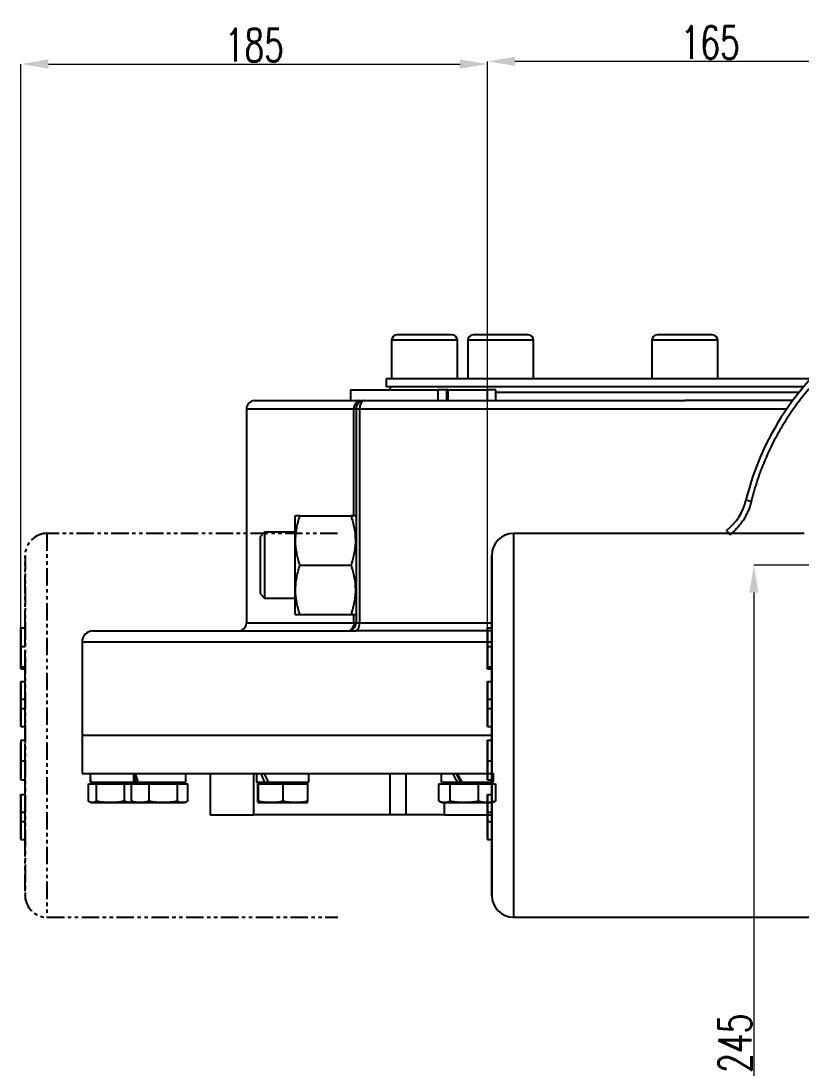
# Model space of a CAD drawing. Header units: millimetres. Extents: x 2016 to 4452, y 736 to 2459.
# Drawn here: x 2540.3 to 2825, y 989 to 1370.9 of the extents above; entities that cross this region are included whole.
import ezdxf

# ---------------------------------------------------------------- set-up
doc = ezdxf.new("R2010")
doc.units = ezdxf.units.MM
doc.linetypes.add('PHANTOM', pattern=[12.7, 6.35, -1.27, 1.27, -1.27, 1.27, -1.27])
doc.layers.add('AM_5', color=3, linetype='Continuous', lineweight=25)
doc.styles.add('SLDTEXTSTYLE1', font='txt.shx', dxfattribs={"width": 0.7, "bigfont": 'gbcbig.shx'})
doc.dimstyles.new('SLDDIMSTYLE12$0', dxfattribs={"dimtxt": 12, "dimasz": 10, "dimexe": 0, "dimexo": 0.0625, "dimgap": 0.875, "dimtad": 1, "dimdec": 1, "dimlfac": 1.8, "dimrnd": 1e-09, "dimzin": 12, "dimdsep": 46, "dimtxsty": 'SLDTEXTSTYLE1', "dimcen": 0.09, "dimdle": 8.16, "dimclrd": 3, "dimclre": 3, "dimadec": 0, "dimazin": 3, "dimtfac": 1, "dimtdec": 1, "dimtofl": 0, "dimtmove": 0, "dimatfit": 3, "dimfxl": 0, "dimfrac": 2, "dimtolj": 1, "dimlwd": 5, "dimlwe": 5, "dimarcsym": 0})

# ---------------------------------------------------------------- blocks, each defined once
blk = doc.blocks.new('*D76')
at = {"layer": 'AM_5', "color": 3, "linetype": 'Continuous', "lineweight": 5, "transparency": 16777216}
for p, q in [((2710.57, 1149.61), (2710.57, 1356.14)), ((2863.07, 1356.14), (2720.57, 1356.14))]:
    blk.add_line(p, q, dxfattribs=at)
at = {"layer": 'AM_5', "color": 3, "lineweight": 5, "transparency": 16777216}
blk.add_line((2873.07, 1206.31), (2873.07, 1356.14), dxfattribs=at)
at = {"layer": 'AM_5', "color": 3, "transparency": 16777216}
for points in [[(2720.57, 1357.8), (2720.57, 1354.47), (2710.57, 1356.14)], [(2863.07, 1357.8), (2863.07, 1354.47), (2873.07, 1356.14)]]:
    blk.add_solid(points, dxfattribs=at)
at = {"layer": 'Defpoints', "color": 0, "transparency": 16777216}
for p in [(2710.57, 1356.14), (2873.07, 1206.25), (2710.57, 1149.55)]:
    blk.add_point(p, dxfattribs=at)
at = {"layer": 'AM_5', "color": 0, "transparency": 16777216, "insert": (2791.82, 1363.01), "char_height": 12, "attachment_point": 5, "style": 'SLDTEXTSTYLE1'}
blk.add_mtext('\\A1;165', dxfattribs=at)
blk = doc.blocks.new('*D77')
at = {"layer": 'AM_5', "color": 3, "lineweight": 5, "transparency": 16777216}
blk.add_line((2995.77, 1172.4), (2807.78, 1172.4), dxfattribs=at)
at = {"layer": 'AM_5', "color": 3, "linetype": 'Continuous', "lineweight": 5, "transparency": 16777216}
for p, q in [((2807.78, 1162.4), (2807.78, 940.79)), ((2950.03, 930.79), (2807.78, 930.79))]:
    blk.add_line(p, q, dxfattribs=at)
at = {"layer": 'AM_5', "color": 3, "transparency": 16777216}
for points in [[(2806.11, 1162.4), (2809.44, 1162.4), (2807.78, 1172.4)], [(2806.11, 940.79), (2809.44, 940.79), (2807.78, 930.79)]]:
    blk.add_solid(points, dxfattribs=at)
at = {"layer": 'Defpoints', "color": 0, "transparency": 16777216}
for p in [(2995.83, 1172.4), (2807.78, 930.79), (2950.09, 930.79)]:
    blk.add_point(p, dxfattribs=at)
at = {"layer": 'AM_5', "color": 0, "transparency": 16777216, "insert": (2800.9, 998.07), "char_height": 12, "attachment_point": 5, "rotation": 90, "style": 'SLDTEXTSTYLE1'}
blk.add_mtext('\\A1;245', dxfattribs=at)
blk = doc.blocks.new('*D87')
at = {"layer": 'AM_5', "color": 3, "lineweight": 5, "transparency": 16777216}
blk.add_line((2540.26, 1147.7), (2540.26, 1355.18), dxfattribs=at)
at = {"layer": 'AM_5', "color": 3, "linetype": 'Continuous', "lineweight": 5, "transparency": 16777216}
for p, q in [((2550.26, 1355.18), (2700.57, 1355.18)), ((2710.57, 1146.23), (2710.57, 1355.18))]:
    blk.add_line(p, q, dxfattribs=at)
at = {"layer": 'AM_5', "color": 3, "transparency": 16777216}
for points in [[(2550.26, 1356.84), (2550.26, 1353.51), (2540.26, 1355.18)], [(2700.57, 1356.84), (2700.57, 1353.51), (2710.57, 1355.18)]]:
    blk.add_solid(points, dxfattribs=at)
at = {"layer": 'Defpoints', "color": 0, "transparency": 16777216}
for p in [(2710.57, 1355.18), (2540.26, 1147.64), (2710.57, 1146.16)]:
    blk.add_point(p, dxfattribs=at)
at = {"layer": 'AM_5', "color": 0, "transparency": 16777216, "insert": (2625.42, 1362.05), "char_height": 12, "attachment_point": 5, "style": 'SLDTEXTSTYLE1'}
blk.add_mtext('\\A1;185', dxfattribs=at)

msp = doc.modelspace()

# ---------------------------------------------------------------- linework, layer by layer
at = {"color": 7, "linetype": 'Continuous', "lineweight": 25}
for p, q in [((2675.554, 1254.413), (2675.554, 1240.413)), ((2699.554, 1254.413), (2675.554, 1254.413)), ((2699.554, 1240.413), (2699.554, 1254.413)), ((2703.379, 1254.413), (2703.379, 1240.413)), ((2727.379, 1254.413), (2703.379, 1254.413)), ((2727.379, 1240.413), (2727.379, 1254.413)), ((2770.554, 1254.413), (2770.554, 1240.413)), ((2794.554, 1254.413), (2770.554, 1254.413)), ((2794.554, 1240.413), (2794.554, 1254.413)), ((2673.554, 1240.413), (2673.554, 1237.413)), ((2828.552, 1240.413), (2673.554, 1240.413)), ((2825.904, 1237.413), (2673.554, 1237.413)), ((2675.554, 1237.413), (2674.554, 1236.413)), ((2660.578, 1236.413), (2660.578, 1232.413)), ((2660.581, 1236.413), (2660.578, 1236.413)), ((2660.581, 1236.413), (2660.581, 1232.413)), ((2660.581, 1236.413), (2692.401, 1236.413)), ((2692.401, 1236.413), (2692.401, 1232.413)), ((2695.583, 1236.413), (2692.401, 1236.413)), ((2696.177, 1236.413), (2695.58, 1236.413)), ((2695.583, 1236.413), (2695.583, 1232.413)), ((2696.177, 1232.413), (2696.177, 1236.413)), ((2696.177, 1236.413), (2710.432, 1236.413)), ((2710.432, 1236.413), (2710.432, 1232.413)), ((2713.614, 1236.413), (2710.432, 1236.413)), ((2713.614, 1232.413), (2713.614, 1236.413)), ((2824.252, 1235.413), (2713.614, 1235.413)), ((2622.554, 1229.413), (2622.554, 1151.413)), ((2622.554, 1229.413), (2661.818, 1229.413)), ((2661.818, 1229.413), (2662.554, 1229.413)), ((2661.818, 1190.413), (2661.818, 1229.413)), ((2662.554, 1229.413), (2663.882, 1229.413)), ((2662.554, 1229.413), (2662.554, 1151.413)), ((2663.882, 1229.413), (2663.882, 1151.413)), ((2663.882, 1229.413), (2819.782, 1229.413)), ((2806.832, 1195.642), (2804.888, 1196.114)), ((2640.47, 1190.413), (2640.254, 1190.038)), ((2640.254, 1190.038), (2640.254, 1154.788)), ((2642.078, 1190.413), (2660.73, 1190.413)), ((2662.554, 1190.038), (2662.337, 1190.413)), ((2629.178, 1184.413), (2627.554, 1182.789)), ((2640.254, 1184.413), (2629.178, 1184.413)), ((2629.178, 1184.413), (2629.178, 1160.413)), ((2826.105, 1184.005), (2720.075, 1184.005)), ((2798.959, 1183.464), (2797.731, 1185.043)), ((2627.554, 1182.789), (2627.554, 1162.037)), ((2642.078, 1172.413), (2660.73, 1172.413)), ((2627.554, 1162.037), (2629.178, 1160.413)), ((2629.178, 1160.413), (2640.254, 1160.413)), ((2640.254, 1154.788), (2640.47, 1154.413)), ((2642.078, 1154.413), (2660.73, 1154.413)), ((2661.818, 1151.413), (2661.818, 1154.413)), ((2662.337, 1154.413), (2662.554, 1154.788)), ((2622.554, 1151.413), (2661.818, 1151.413)), ((2662.554, 1151.413), (2661.818, 1151.413)), ((2662.554, 1151.413), (2663.882, 1151.413)), ((2663.882, 1151.413), (2712.075, 1151.413)), ((2710.575, 1145.721), (2710.575, 1149.549)), ((2710.575, 1149.549), (2710.575, 1149.549)), ((2710.575, 1149.549), (2710.575, 1142.778)), ((2710.575, 1149.549), (2712.075, 1149.549)), ((2710.575, 1149.549), (2712.075, 1149.549)), ((2712.075, 1142.778), (2712.075, 1149.549)), ((2712.075, 1149.549), (2712.075, 1149.549)), ((2712.075, 1148.413), (2662.211, 1148.413)), ((2710.575, 1143.081), (2710.575, 1145.721)), ((2710.575, 1145.721), (2710.575, 1145.721)), ((2710.575, 1142.65), (2710.575, 1145.721)), ((2710.575, 1145.721), (2710.575, 1143.429)), ((2710.575, 1145.721), (2710.575, 1145.721)), ((2562.554, 1144.413), (2562.554, 1110.413)), ((2562.554, 1144.413), (2712.075, 1144.413)), ((2710.575, 1138.408), (2710.575, 1143.081)), ((2710.575, 1142.778), (2712.075, 1142.778)), ((2710.575, 1139.491), (2710.575, 1134.558)), ((2710.575, 1134.558), (2710.575, 1138.408)), ((2712.075, 1135.205), (2710.575, 1135.205)), ((2710.575, 1134.558), (2712.075, 1134.558)), ((2712.074, 1129.974), (2712.074, 1134.558)), ((2712.075, 1134.558), (2712.075, 1135.205)), ((2710.575, 1129.974), (2712.075, 1129.974)), ((2710.575, 1129.974), (2710.575, 1123.409)), ((2710.575, 1126.098), (2710.575, 1129.974)), ((2712.075, 1123.409), (2712.075, 1129.974)), ((2710.575, 1124.281), (2710.575, 1126.098)), ((2710.575, 1119.264), (2710.575, 1124.281)), ((2710.575, 1123.55), (2710.575, 1119.982)), ((2710.575, 1121.774), (2710.575, 1123.55)), ((2712.075, 1123.409), (2710.575, 1123.409)), ((2710.575, 1123.409), (2710.575, 1120.14)), ((2712.075, 1120.14), (2712.075, 1123.409)), ((2710.575, 1119.982), (2710.575, 1121.774)), ((2710.575, 1120.14), (2710.575, 1113.553)), ((2710.575, 1120.14), (2712.075, 1120.14)), ((2710.575, 1117.447), (2710.575, 1119.264)), ((2712.075, 1113.553), (2712.075, 1120.14)), ((2710.575, 1113.553), (2710.575, 1117.447)), ((2710.575, 1113.553), (2712.075, 1113.553)), ((2712.074, 1108.582), (2712.074, 1113.553)), ((2562.554, 1110.413), (2562.554, 1096.413)), ((2562.554, 1110.413), (2712.075, 1110.413)), ((2562.554, 1110.413), (2712.075, 1110.413)), ((2710.575, 1108.582), (2712.075, 1108.582)), ((2710.575, 1097.551), (2710.575, 1101.573)), ((2710.575, 1101.573), (2710.575, 1101.573)), ((2710.575, 1101.573), (2710.575, 1094.11)), ((2710.575, 1101.031), (2712.075, 1101.031)), ((2562.554, 1096.413), (2712.697, 1096.413)), ((2565.504, 1096.413), (2565.504, 1096.406)), ((2581.299, 1096.413), (2581.299, 1093.313)), ((2600.399, 1093.313), (2600.399, 1096.413)), ((2609.28, 1096.413), (2609.28, 1081.413)), ((2625.317, 1081.413), (2625.317, 1096.413)), ((2626.279, 1096.413), (2626.279, 1093.313)), ((2645.379, 1093.313), (2645.379, 1096.413)), ((2674.847, 1096.413), (2674.847, 1081.413)), ((2680.758, 1096.413), (2680.758, 1081.413)), ((2693.597, 1096.413), (2693.597, 1093.313)), ((2710.575, 1094.11), (2710.575, 1097.81)), ((2710.575, 1097.551), (2710.575, 1097.551)), ((2710.575, 1097.102), (2710.575, 1097.348)), ((2710.575, 1094.11), (2710.575, 1097.102)), ((2712.697, 1093.313), (2712.697, 1096.413)), ((2564.977, 1086.32), (2564.977, 1092.713)), ((2564.977, 1092.713), (2567.814, 1092.713)), ((2565.504, 1093.313), (2565.672, 1093.313)), ((2565.672, 1093.313), (2581.299, 1093.313)), ((2566.819, 1093.313), (2566.219, 1092.713)), ((2567.814, 1086.32), (2567.814, 1092.713)), ((2567.814, 1092.713), (2577.891, 1092.713)), ((2577.891, 1092.713), (2577.891, 1086.32)), ((2577.891, 1092.713), (2580.566, 1092.713)), ((2580.566, 1086.32), (2580.566, 1092.713)), ((2580.566, 1092.713), (2587.013, 1092.713)), ((2581.299, 1093.313), (2582.024, 1093.313)), ((2582.614, 1093.313), (2582.014, 1092.713)), ((2582.024, 1093.313), (2582.865, 1093.313)), ((2582.865, 1093.313), (2600.399, 1093.313)), ((2587.013, 1086.32), (2587.013, 1092.713)), ((2587.013, 1092.713), (2597.296, 1092.713)), ((2597.296, 1092.713), (2597.296, 1086.32)), ((2597.296, 1092.713), (2601.131, 1092.713)), ((2599.684, 1092.713), (2599.084, 1093.313)), ((2601.131, 1086.32), (2601.131, 1092.713)), ((2626.279, 1093.313), (2629.074, 1093.313)), ((2626.754, 1086.32), (2626.754, 1092.713)), ((2626.754, 1092.713), (2626.906, 1092.713)), ((2626.906, 1086.32), (2626.906, 1092.713)), ((2626.906, 1092.713), (2635.982, 1092.713)), ((2627.594, 1093.313), (2626.994, 1092.713)), ((2629.074, 1093.313), (2630.004, 1093.313)), ((2630.004, 1093.313), (2630.458, 1093.313)), ((2630.458, 1093.313), (2645.379, 1093.313)), ((2635.982, 1086.32), (2635.982, 1092.713)), ((2635.982, 1092.713), (2644.904, 1092.713)), ((2644.664, 1092.713), (2644.064, 1093.313)), ((2644.904, 1092.713), (2644.904, 1086.32)), ((2692.825, 1086.32), (2692.825, 1092.713)), ((2692.825, 1092.713), (2696.942, 1092.713)), ((2693.597, 1093.313), (2699.489, 1093.313)), ((2694.912, 1093.313), (2694.312, 1092.713)), ((2694.745, 1093.313), (2694.745, 1093.146)), ((2696.942, 1086.32), (2696.942, 1092.713)), ((2696.942, 1092.713), (2707.264, 1092.713)), ((2699.489, 1093.313), (2699.993, 1093.313)), ((2699.993, 1093.313), (2701.207, 1093.313)), ((2701.207, 1093.313), (2712.697, 1093.313)), ((2707.264, 1086.32), (2707.264, 1092.713)), ((2707.264, 1092.713), (2713.469, 1092.713)), ((2710.575, 1094.11), (2710.575, 1094.11)), ((2710.575, 1094.11), (2712.075, 1094.11)), ((2711.982, 1092.713), (2711.382, 1093.313)), ((2713.469, 1092.713), (2713.469, 1086.32)), ((2710.575, 1088.747), (2712.075, 1088.747)), ((2710.575, 1088.747), (2710.575, 1082.182)), ((2710.575, 1084.871), (2710.575, 1088.747)), ((2712.075, 1082.182), (2712.075, 1088.747)), ((2565.66, 1085.956), (2566.054, 1085.813)), ((2566.054, 1085.813), (2566.396, 1085.813)), ((2566.396, 1085.813), (2572.852, 1085.813)), ((2572.852, 1085.813), (2581.51, 1085.813)), ((2580.566, 1086.32), (2581.164, 1086.162)), ((2581.132, 1086.074), (2581.849, 1085.813)), ((2581.755, 1085.847), (2581.51, 1085.813)), ((2581.51, 1085.813), (2581.849, 1085.813)), ((2581.849, 1085.813), (2583.79, 1085.813)), ((2583.79, 1085.813), (2592.154, 1085.813)), ((2592.154, 1085.813), (2599.213, 1085.813)), ((2599.213, 1085.813), (2599.849, 1085.813)), ((2599.849, 1085.813), (2600.566, 1086.074)), ((2626.83, 1085.813), (2631.444, 1085.813)), ((2631.444, 1085.813), (2640.443, 1085.813)), ((2640.443, 1085.813), (2644.828, 1085.813)), ((2693.315, 1086.116), (2694.147, 1085.813)), ((2694.147, 1085.813), (2694.884, 1085.813)), ((2694.745, 1085.813), (2694.745, 1081.413)), ((2694.884, 1085.813), (2702.103, 1085.813)), ((2702.103, 1085.813), (2710.367, 1085.813)), ((2710.367, 1085.813), (2712.147, 1085.813)), ((2710.575, 1083.053), (2710.575, 1084.871)), ((2712.147, 1085.813), (2712.979, 1086.116)), ((2712.951, 1086.192), (2713.469, 1086.32)), ((2609.28, 1081.413), (2625.317, 1081.413)), ((2674.847, 1081.413), (2625.317, 1081.413)), ((2680.758, 1081.413), (2674.847, 1081.413)), ((2694.745, 1081.413), (2680.758, 1081.413)), ((2694.745, 1081.413), (2712.075, 1081.413)), ((2710.575, 1078.037), (2710.575, 1083.053)), ((2710.575, 1082.323), (2710.575, 1078.755)), ((2710.575, 1080.547), (2710.575, 1082.323)), ((2712.075, 1082.182), (2710.575, 1082.182)), ((2710.575, 1082.182), (2710.575, 1078.913)), ((2712.075, 1078.913), (2712.075, 1082.182)), ((2710.575, 1078.755), (2710.575, 1080.547)), ((2710.575, 1078.913), (2710.575, 1072.326)), ((2710.575, 1078.913), (2712.075, 1078.913)), ((2710.575, 1076.22), (2710.575, 1078.037)), ((2712.075, 1072.326), (2712.075, 1078.913)), ((2710.575, 1072.326), (2710.575, 1076.22)), ((2710.575, 1072.326), (2712.075, 1072.326)), ((2720.075, 1044.005), (2861.075, 1044.005))]:
    msp.add_line(p, q, dxfattribs=at)
at = {"color": 7, "linetype": 'PHANTOM', "lineweight": 25}
for p, q in [((2655.786, 1184.005), (2549.756, 1184.005)), ((2540.256, 1145.721), (2540.256, 1149.549)), ((2540.256, 1149.549), (2540.256, 1149.549)), ((2540.256, 1149.549), (2540.256, 1142.778)), ((2540.256, 1149.549), (2541.756, 1149.549)), ((2540.256, 1149.549), (2541.756, 1149.549)), ((2541.756, 1142.778), (2541.756, 1149.549)), ((2541.756, 1149.549), (2541.756, 1149.549)), ((2540.256, 1143.081), (2540.256, 1145.721)), ((2540.256, 1145.721), (2540.256, 1145.721)), ((2540.256, 1142.65), (2540.256, 1145.721)), ((2540.256, 1145.721), (2540.256, 1143.429)), ((2540.256, 1145.721), (2540.256, 1145.721)), ((2540.256, 1138.408), (2540.256, 1143.081)), ((2540.256, 1142.778), (2541.756, 1142.778)), ((2540.256, 1139.491), (2540.256, 1134.558)), ((2540.256, 1134.558), (2540.256, 1138.408)), ((2541.756, 1135.205), (2540.256, 1135.205)), ((2540.256, 1134.558), (2541.756, 1134.558)), ((2541.756, 1134.558), (2541.756, 1135.205)), ((2541.756, 1129.974), (2541.756, 1134.558)), ((2540.256, 1129.974), (2541.756, 1129.974)), ((2540.256, 1129.974), (2540.256, 1123.409)), ((2540.256, 1126.098), (2540.256, 1129.974)), ((2541.756, 1123.409), (2541.756, 1129.974)), ((2540.256, 1124.281), (2540.256, 1126.098)), ((2540.256, 1119.264), (2540.256, 1124.281)), ((2540.256, 1123.55), (2540.256, 1119.982)), ((2540.256, 1121.774), (2540.256, 1123.55)), ((2541.756, 1123.409), (2540.256, 1123.409)), ((2540.256, 1123.409), (2540.256, 1120.14)), ((2541.756, 1120.14), (2541.756, 1123.409)), ((2540.256, 1119.982), (2540.256, 1121.774)), ((2540.256, 1120.14), (2540.256, 1113.553)), ((2540.256, 1120.14), (2541.756, 1120.14)), ((2540.256, 1117.447), (2540.256, 1119.264)), ((2541.756, 1113.553), (2541.756, 1120.14)), ((2540.256, 1113.553), (2540.256, 1117.447)), ((2540.256, 1113.553), (2541.756, 1113.553)), ((2541.756, 1108.582), (2541.756, 1113.553)), ((2540.256, 1108.582), (2541.756, 1108.582)), ((2540.256, 1097.551), (2540.256, 1101.573)), ((2540.256, 1101.573), (2540.256, 1101.573)), ((2540.256, 1101.573), (2540.256, 1094.11)), ((2540.256, 1101.031), (2541.756, 1101.031)), ((2540.256, 1094.11), (2540.256, 1097.81)), ((2540.256, 1097.551), (2540.256, 1097.551)), ((2540.256, 1097.102), (2540.256, 1097.348)), ((2540.256, 1094.11), (2540.256, 1097.102)), ((2540.256, 1094.11), (2540.256, 1094.11)), ((2540.256, 1094.11), (2541.756, 1094.11)), ((2540.256, 1088.747), (2541.756, 1088.747)), ((2540.256, 1088.747), (2540.256, 1082.182)), ((2540.256, 1084.871), (2540.256, 1088.747)), ((2541.756, 1082.182), (2541.756, 1088.747)), ((2540.256, 1083.053), (2540.256, 1084.871)), ((2540.256, 1078.037), (2540.256, 1083.053)), ((2540.256, 1082.323), (2540.256, 1078.755)), ((2540.256, 1080.547), (2540.256, 1082.323)), ((2541.756, 1082.182), (2540.256, 1082.182)), ((2540.256, 1082.182), (2540.256, 1078.913)), ((2541.756, 1078.913), (2541.756, 1082.182)), ((2540.256, 1078.755), (2540.256, 1080.547)), ((2540.256, 1078.913), (2540.256, 1072.326)), ((2540.256, 1078.913), (2541.756, 1078.913)), ((2540.256, 1076.22), (2540.256, 1078.037)), ((2541.756, 1072.326), (2541.756, 1078.913)), ((2540.256, 1072.326), (2540.256, 1076.22)), ((2540.256, 1072.326), (2541.756, 1072.326)), ((2549.756, 1044.005), (2655.92, 1044.005))]:
    msp.add_line(p, q, dxfattribs=at)
at = {"color": 7, "linetype": 'Continuous', "lineweight": 25, "flags": 128}
for points in [[(2665.554, 1232.413), (2665.228, 1232.355), (2664.914, 1232.185), (2664.625, 1231.907), (2664.372, 1231.534), (2664.164, 1231.08), (2664.01, 1230.561), (2663.915, 1229.998), (2663.882, 1229.413)], [(2720.075, 1184.005), (2720.075, 1183.827), (2720.075, 1183.293), (2720.075, 1182.405), (2720.075, 1181.17), (2720.075, 1179.592), (2720.075, 1177.679), (2720.075, 1175.443), (2720.075, 1172.893), (2720.075, 1170.043), (2720.075, 1166.908), (2720.075, 1163.503), (2720.075, 1159.845), (2720.075, 1155.955), (2720.075, 1151.85), (2720.075, 1147.553), (2720.075, 1143.084), (2720.075, 1138.468), (2720.075, 1133.726), (2720.075, 1128.885), (2720.075, 1123.967), (2720.075, 1118.999), (2720.075, 1114.005), (2720.075, 1109.011), (2720.075, 1104.043), (2720.075, 1099.126), (2720.075, 1094.284), (2720.075, 1089.543), (2720.075, 1084.926), (2720.075, 1080.458), (2720.075, 1076.16), (2720.075, 1072.056), (2720.075, 1068.165), (2720.075, 1064.508), (2720.075, 1061.103), (2720.075, 1057.967), (2720.075, 1055.117), (2720.075, 1052.568), (2720.075, 1050.331), (2720.075, 1048.419), (2720.075, 1046.841), (2720.075, 1045.605), (2720.075, 1044.718), (2720.075, 1044.183), (2720.075, 1044.005)], [(2662.211, 1148.413), (2662.537, 1148.471), (2662.851, 1148.641), (2663.14, 1148.919), (2663.393, 1149.292), (2663.601, 1149.746), (2663.755, 1150.265), (2663.85, 1150.828), (2663.882, 1151.413)]]:
    msp.add_lwpolyline(points, dxfattribs=at)
at = {"color": 7, "linetype": 'PHANTOM', "lineweight": 25, "flags": 128}
msp.add_lwpolyline([(2549.756, 1184.005), (2549.756, 1183.827), (2549.756, 1183.293), (2549.756, 1182.405), (2549.756, 1181.17), (2549.756, 1179.592), (2549.756, 1177.679), (2549.756, 1175.443), (2549.756, 1172.893), (2549.756, 1170.043), (2549.756, 1166.908), (2549.756, 1163.503), (2549.756, 1159.845), (2549.756, 1155.955), (2549.756, 1151.85), (2549.756, 1147.553), (2549.756, 1143.084), (2549.756, 1138.468), (2549.756, 1133.726), (2549.756, 1128.885), (2549.756, 1123.967), (2549.756, 1118.999), (2549.756, 1114.005), (2549.756, 1109.011), (2549.756, 1104.043), (2549.756, 1099.126), (2549.756, 1094.284), (2549.756, 1089.543), (2549.756, 1084.926), (2549.756, 1080.458), (2549.756, 1076.16), (2549.756, 1072.056), (2549.756, 1068.165), (2549.756, 1064.508), (2549.756, 1061.103), (2549.756, 1057.967), (2549.756, 1055.117), (2549.756, 1052.568), (2549.756, 1050.331), (2549.756, 1048.419), (2549.756, 1046.841), (2549.756, 1045.605), (2549.756, 1044.718), (2549.756, 1044.183), (2549.756, 1044.005)], dxfattribs=at)
at = {"color": 7, "linetype": 'Continuous', "lineweight": 25}
for centre, radius, start, end in [((2677.554, 1254.413), 2, 90, 180), ((2697.554, 1254.413), 2, 0, 90), ((2705.379, 1254.413), 2, 90, 180), ((2725.379, 1254.413), 2, 0, 90), ((2772.554, 1254.413), 2, 90, 180), ((2792.554, 1254.413), 2, 0, 90), ((2902.554, 1172.413), 100.5, 123.29859, 166.35965), ((2625.554, 1229.413), 3, 90, 180), ((2664.509, 1229.736), 2.711, 99.08236, 186.84114), ((2665.554, 1229.413), 3, 90, 180), ((2785.453, 1200.83), 20, 307.87388, 346.35965), ((2720.075, 1176.005), 8, 90, 180), ((2619.554, 1151.413), 3, 270, 0), ((2659.554, 1151.413), 3, 270, 0), ((2659.126, 1151.09), 2.711, 279.08236, 6.84114), ((2566.554, 1144.413), 4, 90, 180), ((2720.075, 1052.005), 8, 180, 270)]:
    msp.add_arc(centre, radius, start, end, dxfattribs=at)
at = {"color": 7, "linetype": 'PHANTOM', "lineweight": 25}
for centre, start, end in [((2549.756, 1176.005), 90, 180), ((2549.756, 1052.005), 180, 270)]:
    msp.add_arc(centre, 8, start, end, dxfattribs=at)
at = {"color": 7, "linetype": 'Continuous', "lineweight": 25}
for centre, major_axis, ratio, start_param, end_param in [((2575.054, 1096.413), (0.006, 16.541), 0.5773502, 1.5709942, 1.7595211), ((2590.849, 1093.313), (-4.925, 16.357), 0.5002441, 1.2327782, 1.4213051), ((2590.849, 1096.413), (-4.925, 16.357), 0.5002441, 1.4213051, 1.609832), ((2635.829, 1093.313), (-7.745, 16.327), 0.3421699, 1.2213546, 1.4098815), ((2635.829, 1096.413), (-7.745, 16.327), 0.3421699, 1.4098815, 1.5984084), ((2703.147, 1093.313), (-9.127, 16.468), 0.170698, 1.2879429, 1.4764699), ((2703.147, 1093.313), (-6.164, 11.122), 0.170698, 1.1952933, 1.4764699), ((2703.147, 1096.413), (-9.127, 16.468), 0.170698, 1.4764699, 1.6649968), ((2575.054, 1093.313), (0.006, 16.541), 0.5773502, 1.4775462, 1.5709942)]:
    msp.add_ellipse(centre, major_axis=major_axis, ratio=ratio, start_param=start_param, end_param=end_param, dxfattribs=at)
for points in [[(2680.483, 1256.413), (2678.607, 1256.413), (2677.554, 1256.413), (2677.554, 1256.413)], [(2792.554, 1256.413), (2792.554, 1256.413), (2791.5, 1256.413), (2789.625, 1256.413)], [(2625.554, 1232.413), (2625.554, 1232.413), (2639.238, 1232.413), (2664.081, 1232.413)], [(2664.081, 1232.413), (2665.031, 1232.413), (2665.554, 1232.413), (2665.554, 1232.413)], [(2665.554, 1232.413), (2700.156, 1232.413), (2740.886, 1232.413), (2782.554, 1232.413)]]:
    msp.add_open_spline(points, degree=3, dxfattribs=at)
for points, knots in [([(2697.554, 1256.413), (2697.554, 1256.413), (2696.967, 1256.413), (2694.77, 1256.413), (2693.208, 1256.413), (2689.553, 1256.413), (2687.543, 1256.413), (2683.663, 1256.413), (2681.881, 1256.413), (2680.483, 1256.413)], [0, 0, 0, 0, 0.25, 0.25, 0.5, 0.5, 0.75, 0.75, 1, 1, 1, 1]), ([(2715.379, 1256.413), (2712.727, 1256.413), (2710.183, 1256.413), (2706.432, 1256.413), (2705.379, 1256.413), (2705.379, 1256.413)], [0, 0, 0, 0, 0.5, 0.5, 1, 1, 1, 1]), ([(2725.379, 1256.413), (2725.379, 1256.413), (2724.325, 1256.413), (2720.574, 1256.413), (2718.031, 1256.413), (2715.379, 1256.413)], [0, 0, 0, 0, 0.5, 0.5, 1, 1, 1, 1]), ([(2789.625, 1256.413), (2788.226, 1256.413), (2786.445, 1256.413), (2782.565, 1256.413), (2780.554, 1256.413), (2776.9, 1256.413), (2775.338, 1256.413), (2773.14, 1256.413), (2772.554, 1256.413), (2772.554, 1256.413)], [0, 0, 0, 0, 0.25, 0.25, 0.5, 0.5, 0.75, 0.75, 1, 1, 1, 1]), ([(2844.584, 1252.048), (2844.158, 1251.738), (2841.886, 1250.056), (2837.897, 1246.829), (2832.847, 1242.12), (2828.138, 1237.07), (2823.809, 1231.718), (2819.875, 1226.098), (2816.375, 1220.274), (2813.302, 1214.263), (2811.298, 1209.58), (2810.07, 1206.328), (2809.446, 1204.573), (2808.854, 1202.808), (2808.297, 1201.033), (2807.773, 1199.246), (2807.281, 1197.45), (2806.982, 1196.245), (2806.832, 1195.642)], [0.35734683, 0.35734683, 0.35734683, 0.35734683, 0.37200009, 0.43599801, 0.50000063, 0.56399855, 0.62800117, 0.69137704, 0.75475777, 0.81692516, 0.87909753, 0.89638416, 0.91365554, 0.93091785, 0.94817727, 0.96543998, 0.98271217, 1, 1, 1, 1]), ([(2822.032, 1232.413), (2821.031, 1232.413), (2815.99, 1232.413), (2806.859, 1232.413), (2794.689, 1232.413), (2786.599, 1232.413), (2782.554, 1232.413)], [0, 0, 0, 0, 0.0772497, 0.3891833, 0.6945885, 1, 1, 1, 1]), ([(2806.832, 1195.642), (2806.795, 1195.493), (2806.721, 1195.197), (2806.599, 1194.755), (2806.468, 1194.315), (2806.327, 1193.879), (2806.178, 1193.446), (2806.02, 1193.016), (2805.852, 1192.589), (2805.497, 1191.734), (2804.894, 1190.476), (2803.95, 1188.872), (2802.874, 1187.352), (2801.876, 1186.169), (2801.024, 1185.279), (2800.362, 1184.645), (2799.676, 1184.036), (2799.198, 1183.655), (2798.959, 1183.464)], [0, 0, 0, 0, 0.0310762, 0.0621131, 0.0931241, 0.1241227, 0.1551224, 0.1861367, 0.2171792, 0.2482633, 0.3741169, 0.5000067, 0.6258603, 0.75175, 0.8138598, 0.875866, 0.9378767, 1, 1, 1, 1]), ([(2642.078, 1172.413), (2641.588, 1173.883), (2641.185, 1175.363), (2640.625, 1178.354), (2640.472, 1179.865), (2640.47, 1181.778), (2640.479, 1182.163), (2640.516, 1182.928), (2640.544, 1183.31), (2640.654, 1184.45), (2640.763, 1185.206), (2641.183, 1187.458), (2641.588, 1188.942), (2642.078, 1190.413)], [0, 0, 0, 0, 0.25, 0.25, 0.5, 0.5, 0.5625, 0.5625, 0.625, 0.625, 0.75, 0.75, 1, 1, 1, 1]), ([(2642.078, 1190.413), (2641.595, 1190.413), (2640.683, 1190.413), (2640.578, 1190.413), (2640.528, 1190.413)], [0, 0, 0, 0, 0.5291087, 1, 1, 1, 1]), ([(2660.73, 1190.413), (2661.22, 1188.943), (2661.623, 1187.463), (2662.183, 1184.472), (2662.336, 1182.961), (2662.338, 1181.048), (2662.328, 1180.663), (2662.291, 1179.898), (2662.264, 1179.516), (2662.154, 1178.376), (2662.045, 1177.62), (2661.625, 1175.368), (2661.22, 1173.884), (2660.73, 1172.413)], [0, 0, 0, 0, 0.25, 0.25, 0.5, 0.5, 0.5625, 0.5625, 0.625, 0.625, 0.75, 0.75, 1, 1, 1, 1]), ([(2662.28, 1190.413), (2662.299, 1190.413), (2662.44, 1190.413), (2661.923, 1190.413), (2661.13, 1190.413), (2660.73, 1190.413)], [0, 0, 0, 0, 0.0697231, 0.5305997, 1, 1, 1, 1]), ([(2642.078, 1154.413), (2641.588, 1155.883), (2641.185, 1157.363), (2640.625, 1160.354), (2640.472, 1161.865), (2640.47, 1163.778), (2640.479, 1164.163), (2640.516, 1164.928), (2640.544, 1165.31), (2640.654, 1166.45), (2640.763, 1167.206), (2641.183, 1169.458), (2641.588, 1170.942), (2642.078, 1172.413)], [0, 0, 0, 0, 0.25, 0.25, 0.5, 0.5, 0.5625, 0.5625, 0.625, 0.625, 0.75, 0.75, 1, 1, 1, 1]), ([(2660.73, 1172.413), (2661.22, 1170.943), (2661.623, 1169.463), (2662.183, 1166.472), (2662.336, 1164.961), (2662.338, 1163.048), (2662.328, 1162.663), (2662.291, 1161.898), (2662.264, 1161.516), (2662.154, 1160.376), (2662.045, 1159.62), (2661.625, 1157.368), (2661.22, 1155.884), (2660.73, 1154.413)], [0, 0, 0, 0, 0.25, 0.25, 0.5, 0.5, 0.5625, 0.5625, 0.625, 0.625, 0.75, 0.75, 1, 1, 1, 1]), ([(2712.074, 1149.549), (2712.074, 1150.743), (2712.074, 1153.687), (2712.074, 1157.915), (2712.074, 1162.22), (2712.074, 1165.977), (2712.074, 1169.158), (2712.075, 1171.997), (2712.075, 1174.259), (2712.075, 1175.693), (2712.075, 1176.159), (2712.075, 1175.693), (2712.075, 1174.259), (2712.075, 1171.997), (2712.075, 1169.158), (2712.075, 1165.977), (2712.075, 1162.217), (2712.075, 1157.924), (2712.075, 1153.162), (2712.075, 1148.01), (2712.075, 1142.559), (2712.075, 1136.32), (2712.075, 1129.317), (2712.075, 1121.644), (2712.075, 1116.525), (2712.075, 1114.005)], [0, 0, 0, 0, 0.0279063, 0.0687994, 0.1096924, 0.150368, 0.1906154, 0.2302372, 0.2813181, 0.3310053, 0.3791996, 0.4273908, 0.4770781, 0.528162, 0.5677838, 0.6080312, 0.6487067, 0.6895998, 0.7304928, 0.7711684, 0.8114158, 0.8510376, 0.9021185, 0.9518065, 1, 1, 1, 1]), ([(2640.528, 1154.413), (2640.509, 1154.413), (2640.368, 1154.413), (2640.885, 1154.413), (2641.678, 1154.413), (2642.078, 1154.413)], [0, 0, 0, 0, 0.0697231, 0.5305997, 1, 1, 1, 1]), ([(2660.73, 1154.413), (2661.212, 1154.413), (2662.124, 1154.413), (2662.23, 1154.413), (2662.28, 1154.413)], [0, 0, 0, 0, 0.5291087, 1, 1, 1, 1]), ([(2566.554, 1148.413), (2566.554, 1148.413), (2575.28, 1148.413), (2608.645, 1148.413), (2632.771, 1148.413), (2662.211, 1148.413)], [0, 0, 0, 0, 0.5, 0.5, 1, 1, 1, 1]), ([(2710.575, 1143.429), (2710.575, 1142.732), (2710.575, 1141.682), (2710.575, 1140.346), (2710.575, 1139.583), (2710.575, 1139.105), (2710.575, 1139.061), (2710.575, 1139.038)], [0, 0, 0, 0, 0.33624225, 0.50689056, 0.67978579, 0.82636291, 1, 1, 1, 1]), ([(2710.575, 1142.778), (2710.575, 1141.768), (2710.575, 1139.929), (2710.575, 1137.699), (2710.575, 1136.229), (2710.575, 1135.344), (2710.575, 1135.256), (2710.575, 1135.205)], [0, 0, 0, 0, 0.276074, 0.5026478, 0.648994, 0.7958383, 1, 1, 1, 1]), ([(2710.575, 1139.038), (2710.575, 1139.063), (2710.575, 1139.105), (2710.575, 1139.546), (2710.575, 1140.271), (2710.575, 1141.34), (2710.575, 1142.214), (2710.575, 1142.65)], [0, 0, 0, 0, 0.2351446, 0.3753425, 0.5160023, 0.7589134, 1, 1, 1, 1]), ([(2712.075, 1135.205), (2712.075, 1135.255), (2712.075, 1135.34), (2712.075, 1136.19), (2712.075, 1137.617), (2712.075, 1139.863), (2712.075, 1141.737), (2712.075, 1142.778)], [0, 0, 0, 0, 0.2019609, 0.3446228, 0.48769, 0.7156034, 1, 1, 1, 1]), ([(2710.575, 1135.205), (2710.575, 1135.227), (2710.575, 1135.27), (2710.575, 1135.652), (2710.575, 1136.728), (2710.575, 1138.124), (2710.575, 1139.182), (2710.575, 1139.491)], [0, 0, 0, 0, 0.1629267, 0.3248672, 0.5602734, 0.8718604, 1, 1, 1, 1]), ([(2712.075, 1114.005), (2712.075, 1111.485), (2712.075, 1106.366), (2712.075, 1098.693), (2712.075, 1091.691), (2712.075, 1085.451), (2712.075, 1080), (2712.075, 1074.848), (2712.075, 1070.086), (2712.075, 1065.793), (2712.075, 1062.033), (2712.075, 1058.853), (2712.075, 1056.013), (2712.075, 1053.751), (2712.075, 1052.317), (2712.075, 1051.852), (2712.075, 1052.317), (2712.075, 1053.751), (2712.075, 1056.013), (2712.074, 1058.854), (2712.074, 1062.029), (2712.074, 1065.809), (2712.074, 1069.258), (2712.074, 1071.596), (2712.074, 1072.326)], [0, 0, 0, 0, 0.05074112, 0.10305579, 0.15684183, 0.19855941, 0.24093569, 0.28376278, 0.32681888, 0.36987498, 0.41270207, 0.45507835, 0.49679593, 0.55057883, 0.60289426, 0.65363776, 0.70437809, 0.75669356, 0.8104796, 0.85219718, 0.89457346, 0.93740055, 0.98045665, 1, 1, 1, 1]), ([(2710.575, 1108.582), (2710.575, 1108.554), (2710.575, 1108.507), (2710.575, 1108.096), (2710.575, 1107.398), (2710.575, 1106.135), (2710.575, 1104.203), (2710.575, 1102.373), (2710.575, 1101.346), (2710.575, 1101.031)], [0, 0, 0, 0, 0.1985013, 0.3338137, 0.4687628, 0.6319948, 0.7964274, 0.9375005, 1, 1, 1, 1]), ([(2710.575, 1101.291), (2710.575, 1102.116), (2710.575, 1103.767), (2710.575, 1105.876), (2710.575, 1107.599), (2710.575, 1108.46), (2710.575, 1108.541), (2710.575, 1108.582)], [0, 0, 0, 0, 0.17934361, 0.35888885, 0.5415629, 0.76594867, 1, 1, 1, 1]), ([(2712.075, 1101.031), (2712.075, 1101.889), (2712.075, 1103.45), (2712.075, 1105.428), (2712.075, 1107.041), (2712.075, 1108.04), (2712.075, 1108.506), (2712.075, 1108.557), (2712.075, 1108.582)], [0, 0, 0, 0, 0.1686401, 0.3068009, 0.4445468, 0.6493658, 0.8244287, 1, 1, 1, 1]), ([(2710.575, 1101.031), (2710.575, 1101.379), (2710.575, 1102.059), (2710.575, 1102.978), (2710.575, 1103.798), (2710.575, 1104.331), (2710.575, 1104.59), (2710.575, 1104.611), (2710.575, 1104.622)], [0, 0, 0, 0, 0.1055686, 0.2061744, 0.3333255, 0.5255849, 0.762499, 1, 1, 1, 1]), ([(2710.575, 1104.622), (2710.575, 1104.593), (2710.575, 1104.546), (2710.575, 1104.102), (2710.575, 1103.174), (2710.575, 1102.112), (2710.575, 1101.261), (2710.575, 1100.904)], [0, 0, 0, 0, 0.3330331, 0.5539557, 0.7183333, 0.8819115, 1, 1, 1, 1]), ([(2710.575, 1097.348), (2710.575, 1097.356), (2710.575, 1097.373), (2710.575, 1097.59), (2710.575, 1098.309), (2710.575, 1099.591), (2710.575, 1100.742), (2710.575, 1101.291)], [0, 0, 0, 0, 0.0480273, 0.1148309, 0.233216, 0.6345243, 1, 1, 1, 1]), ([(2710.575, 1101.031), (2710.575, 1100.522), (2710.575, 1099.505), (2710.575, 1097.873), (2710.575, 1096.312), (2710.575, 1095.058), (2710.575, 1094.237), (2710.575, 1094.154), (2710.575, 1094.11)], [0, 0, 0, 0, 0.13114557, 0.26152719, 0.43053232, 0.59905832, 0.78617201, 1, 1, 1, 1]), ([(2710.575, 1097.81), (2710.575, 1097.824), (2710.575, 1097.852), (2710.575, 1098.122), (2710.575, 1098.71), (2710.575, 1099.515), (2710.575, 1100.346), (2710.575, 1100.848), (2710.575, 1101.031)], [0, 0, 0, 0, 0.2296319, 0.4575605, 0.6152818, 0.7736499, 0.9169672, 1, 1, 1, 1]), ([(2710.575, 1100.904), (2710.575, 1100.48), (2710.575, 1099.737), (2710.575, 1098.795), (2710.575, 1098.086), (2710.575, 1097.617), (2710.575, 1097.575), (2710.575, 1097.551)], [0, 0, 0, 0, 0.2043544, 0.3586739, 0.5127895, 0.7124459, 1, 1, 1, 1]), ([(2712.075, 1094.11), (2712.075, 1094.174), (2712.075, 1094.289), (2712.075, 1095.413), (2712.075, 1096.934), (2712.075, 1098.875), (2712.075, 1100.291), (2712.075, 1101.031)], [0, 0, 0, 0, 0.2594927, 0.46447, 0.6370764, 0.810103, 1, 1, 1, 1]), ([(2712.074, 1088.747), (2712.074, 1089.551), (2712.074, 1091.277), (2712.074, 1093.123), (2712.074, 1094.11)], [0, 0, 0, 0, 0.4653058, 1, 1, 1, 1]), ([(2566.396, 1085.813), (2566.157, 1085.813), (2565.92, 1085.86), (2565.447, 1086.036), (2565.212, 1086.163), (2564.977, 1086.32)], [0, 0, 0, 0, 0.5, 0.5, 1, 1, 1, 1]), ([(2567.814, 1086.32), (2567.579, 1086.163), (2567.344, 1086.036), (2566.872, 1085.86), (2566.634, 1085.813), (2566.396, 1085.813)], [0, 0, 0, 0, 0.5, 0.5, 1, 1, 1, 1]), ([(2572.852, 1085.813), (2572.005, 1085.813), (2571.161, 1085.86), (2569.482, 1086.036), (2568.647, 1086.163), (2567.814, 1086.32)], [0, 0, 0, 0, 0.5, 0.5, 1, 1, 1, 1]), ([(2577.891, 1086.32), (2577.058, 1086.163), (2576.222, 1086.036), (2574.543, 1085.86), (2573.7, 1085.813), (2572.852, 1085.813)], [0, 0, 0, 0, 0.5, 0.5, 1, 1, 1, 1]), ([(2581.51, 1085.813), (2580.901, 1085.813), (2580.296, 1085.86), (2579.089, 1086.036), (2578.489, 1086.163), (2577.891, 1086.32)], [0, 0, 0, 0, 0.5, 0.5, 1, 1, 1, 1]), ([(2583.79, 1085.813), (2583.247, 1085.813), (2582.708, 1085.86), (2581.634, 1086.036), (2581.099, 1086.163), (2580.566, 1086.32)], [0, 0, 0, 0, 0.5, 0.5, 1, 1, 1, 1]), ([(2587.013, 1086.32), (2586.48, 1086.163), (2585.946, 1086.036), (2584.872, 1085.86), (2584.332, 1085.813), (2583.79, 1085.813)], [0, 0, 0, 0, 0.5, 0.5, 1, 1, 1, 1]), ([(2592.154, 1085.813), (2591.289, 1085.813), (2590.429, 1085.86), (2588.716, 1086.036), (2587.863, 1086.163), (2587.013, 1086.32)], [0, 0, 0, 0, 0.5, 0.5, 1, 1, 1, 1]), ([(2597.296, 1086.32), (2596.446, 1086.163), (2595.593, 1086.036), (2593.88, 1085.86), (2593.019, 1085.813), (2592.154, 1085.813)], [0, 0, 0, 0, 0.5, 0.5, 1, 1, 1, 1]), ([(2599.213, 1085.813), (2598.891, 1085.813), (2598.57, 1085.86), (2597.931, 1086.036), (2597.613, 1086.163), (2597.296, 1086.32)], [0, 0, 0, 0, 0.5, 0.5, 1, 1, 1, 1]), ([(2601.131, 1086.32), (2600.814, 1086.163), (2600.496, 1086.036), (2599.857, 1085.86), (2599.536, 1085.813), (2599.213, 1085.813)], [0, 0, 0, 0, 0.5, 0.5, 1, 1, 1, 1]), ([(2626.83, 1085.813), (2626.817, 1085.813), (2626.805, 1085.86), (2626.779, 1086.036), (2626.767, 1086.163), (2626.754, 1086.32)], [0, 0, 0, 0, 0.5, 0.5, 1, 1, 1, 1]), ([(2626.906, 1086.32), (2626.894, 1086.163), (2626.881, 1086.036), (2626.856, 1085.86), (2626.843, 1085.813), (2626.83, 1085.813)], [0, 0, 0, 0, 0.5, 0.5, 1, 1, 1, 1]), ([(2631.444, 1085.813), (2630.681, 1085.813), (2629.921, 1085.86), (2628.409, 1086.036), (2627.657, 1086.163), (2626.906, 1086.32)], [0, 0, 0, 0, 0.5, 0.5, 1, 1, 1, 1]), ([(2635.982, 1086.32), (2635.231, 1086.163), (2634.479, 1086.036), (2632.967, 1085.86), (2632.207, 1085.813), (2631.444, 1085.813)], [0, 0, 0, 0, 0.5, 0.5, 1, 1, 1, 1]), ([(2640.443, 1085.813), (2639.692, 1085.813), (2638.946, 1085.86), (2637.459, 1086.036), (2636.719, 1086.163), (2635.982, 1086.32)], [0, 0, 0, 0, 0.5, 0.5, 1, 1, 1, 1]), ([(2644.904, 1086.32), (2644.167, 1086.163), (2643.427, 1086.036), (2641.94, 1085.86), (2641.194, 1085.813), (2640.443, 1085.813)], [0, 0, 0, 0, 0.5, 0.5, 1, 1, 1, 1]), ([(2644.828, 1085.813), (2644.841, 1085.813), (2644.854, 1085.86), (2644.879, 1086.036), (2644.892, 1086.163), (2644.904, 1086.32)], [0, 0, 0, 0, 0.5, 0.5, 1, 1, 1, 1]), ([(2694.884, 1085.813), (2694.537, 1085.813), (2694.193, 1085.86), (2693.507, 1086.036), (2693.165, 1086.163), (2692.825, 1086.32)], [0, 0, 0, 0, 0.5, 0.5, 1, 1, 1, 1]), ([(2696.942, 1086.32), (2696.602, 1086.163), (2696.26, 1086.036), (2695.574, 1085.86), (2695.23, 1085.813), (2694.884, 1085.813)], [0, 0, 0, 0, 0.5, 0.5, 1, 1, 1, 1]), ([(2702.103, 1085.813), (2701.235, 1085.813), (2700.371, 1085.86), (2698.651, 1086.036), (2697.795, 1086.163), (2696.942, 1086.32)], [0, 0, 0, 0, 0.5, 0.5, 1, 1, 1, 1]), ([(2707.264, 1086.32), (2706.411, 1086.163), (2705.555, 1086.036), (2703.835, 1085.86), (2702.972, 1085.813), (2702.103, 1085.813)], [0, 0, 0, 0, 0.5, 0.5, 1, 1, 1, 1]), ([(2710.367, 1085.813), (2709.845, 1085.813), (2709.326, 1085.86), (2708.292, 1086.036), (2707.777, 1086.163), (2707.264, 1086.32)], [0, 0, 0, 0, 0.5, 0.5, 1, 1, 1, 1]), ([(2713.469, 1086.32), (2712.956, 1086.163), (2712.442, 1086.036), (2711.408, 1085.86), (2710.889, 1085.813), (2710.367, 1085.813)], [0, 0, 0, 0, 0.5, 0.5, 1, 1, 1, 1])]:
    msp.add_open_spline(points, degree=3, knots=knots, dxfattribs=at)
at = {"color": 7, "linetype": 'PHANTOM', "lineweight": 25}
for points, knots in [([(2541.756, 1149.549), (2541.756, 1150.743), (2541.756, 1153.687), (2541.756, 1157.915), (2541.756, 1162.22), (2541.756, 1165.977), (2541.756, 1169.158), (2541.756, 1171.997), (2541.756, 1174.259), (2541.756, 1175.693), (2541.756, 1176.159), (2541.756, 1175.693), (2541.756, 1174.259), (2541.756, 1171.997), (2541.756, 1169.158), (2541.756, 1165.977), (2541.756, 1162.217), (2541.756, 1157.924), (2541.756, 1153.162), (2541.756, 1148.01), (2541.756, 1142.559), (2541.756, 1136.32), (2541.756, 1129.317), (2541.756, 1121.644), (2541.756, 1116.525), (2541.756, 1114.005)], [0, 0, 0, 0, 0.0279063, 0.0687994, 0.1096924, 0.150368, 0.1906154, 0.2302372, 0.2813181, 0.3310053, 0.3791996, 0.4273908, 0.4770781, 0.528162, 0.5677838, 0.6080312, 0.6487067, 0.6895998, 0.7304928, 0.7711684, 0.8114158, 0.8510376, 0.9021185, 0.9518065, 1, 1, 1, 1]), ([(2540.256, 1143.429), (2540.256, 1142.732), (2540.256, 1141.682), (2540.256, 1140.346), (2540.256, 1139.583), (2540.256, 1139.105), (2540.256, 1139.061), (2540.256, 1139.038)], [0, 0, 0, 0, 0.33624225, 0.50689056, 0.67978579, 0.82636291, 1, 1, 1, 1]), ([(2540.256, 1142.778), (2540.256, 1141.768), (2540.256, 1139.929), (2540.256, 1137.699), (2540.256, 1136.229), (2540.256, 1135.344), (2540.256, 1135.256), (2540.256, 1135.205)], [0, 0, 0, 0, 0.276074, 0.5026478, 0.648994, 0.7958383, 1, 1, 1, 1]), ([(2540.256, 1139.038), (2540.256, 1139.063), (2540.256, 1139.105), (2540.256, 1139.546), (2540.256, 1140.271), (2540.256, 1141.34), (2540.256, 1142.214), (2540.256, 1142.65)], [0, 0, 0, 0, 0.2351446, 0.3753425, 0.5160023, 0.7589134, 1, 1, 1, 1]), ([(2541.756, 1135.205), (2541.756, 1135.255), (2541.756, 1135.34), (2541.756, 1136.19), (2541.756, 1137.617), (2541.756, 1139.863), (2541.756, 1141.737), (2541.756, 1142.778)], [0, 0, 0, 0, 0.2019609, 0.3446228, 0.48769, 0.7156034, 1, 1, 1, 1]), ([(2540.256, 1135.205), (2540.256, 1135.227), (2540.256, 1135.27), (2540.256, 1135.652), (2540.256, 1136.728), (2540.256, 1138.124), (2540.256, 1139.182), (2540.256, 1139.491)], [0, 0, 0, 0, 0.1629267, 0.3248672, 0.5602734, 0.8718604, 1, 1, 1, 1]), ([(2541.756, 1114.005), (2541.756, 1111.485), (2541.756, 1106.366), (2541.756, 1098.693), (2541.756, 1091.691), (2541.756, 1085.451), (2541.756, 1080), (2541.756, 1074.848), (2541.756, 1070.086), (2541.756, 1065.793), (2541.756, 1062.033), (2541.756, 1058.853), (2541.756, 1056.013), (2541.756, 1053.751), (2541.756, 1052.317), (2541.756, 1051.852), (2541.756, 1052.317), (2541.756, 1053.751), (2541.756, 1056.013), (2541.756, 1058.854), (2541.756, 1062.029), (2541.756, 1065.809), (2541.756, 1069.258), (2541.756, 1071.596), (2541.756, 1072.326)], [0, 0, 0, 0, 0.05074112, 0.10305579, 0.15684183, 0.19855941, 0.24093569, 0.28376278, 0.32681888, 0.36987498, 0.41270207, 0.45507835, 0.49679593, 0.55057883, 0.60289426, 0.65363776, 0.70437809, 0.75669356, 0.8104796, 0.85219718, 0.89457346, 0.93740055, 0.98045665, 1, 1, 1, 1]), ([(2540.256, 1108.582), (2540.256, 1108.554), (2540.256, 1108.507), (2540.256, 1108.096), (2540.256, 1107.398), (2540.256, 1106.135), (2540.256, 1104.203), (2540.256, 1102.373), (2540.256, 1101.346), (2540.256, 1101.031)], [0, 0, 0, 0, 0.1985013, 0.3338137, 0.4687628, 0.6319948, 0.7964274, 0.9375005, 1, 1, 1, 1]), ([(2540.256, 1101.291), (2540.256, 1102.116), (2540.256, 1103.767), (2540.256, 1105.876), (2540.256, 1107.599), (2540.256, 1108.46), (2540.256, 1108.541), (2540.256, 1108.582)], [0, 0, 0, 0, 0.17934361, 0.35888885, 0.5415629, 0.76594867, 1, 1, 1, 1]), ([(2541.756, 1101.031), (2541.756, 1101.889), (2541.756, 1103.45), (2541.756, 1105.428), (2541.756, 1107.041), (2541.756, 1108.04), (2541.756, 1108.506), (2541.756, 1108.557), (2541.756, 1108.582)], [0, 0, 0, 0, 0.1686401, 0.3068009, 0.4445468, 0.6493658, 0.8244287, 1, 1, 1, 1]), ([(2540.256, 1101.031), (2540.256, 1101.379), (2540.256, 1102.059), (2540.256, 1102.978), (2540.256, 1103.798), (2540.256, 1104.331), (2540.256, 1104.59), (2540.256, 1104.611), (2540.256, 1104.622)], [0, 0, 0, 0, 0.1055686, 0.2061744, 0.3333255, 0.5255849, 0.762499, 1, 1, 1, 1]), ([(2540.256, 1104.622), (2540.256, 1104.593), (2540.256, 1104.546), (2540.256, 1104.102), (2540.256, 1103.174), (2540.256, 1102.112), (2540.256, 1101.261), (2540.256, 1100.904)], [0, 0, 0, 0, 0.3330331, 0.5539557, 0.7183333, 0.8819115, 1, 1, 1, 1]), ([(2540.256, 1097.348), (2540.256, 1097.356), (2540.256, 1097.373), (2540.256, 1097.59), (2540.256, 1098.309), (2540.256, 1099.591), (2540.256, 1100.742), (2540.256, 1101.291)], [0, 0, 0, 0, 0.0480273, 0.1148309, 0.233216, 0.6345243, 1, 1, 1, 1]), ([(2540.256, 1101.031), (2540.256, 1100.522), (2540.256, 1099.505), (2540.256, 1097.873), (2540.256, 1096.312), (2540.256, 1095.058), (2540.256, 1094.237), (2540.256, 1094.154), (2540.256, 1094.11)], [0, 0, 0, 0, 0.13114557, 0.26152719, 0.43053232, 0.59905832, 0.78617201, 1, 1, 1, 1]), ([(2540.256, 1097.81), (2540.256, 1097.824), (2540.256, 1097.852), (2540.256, 1098.122), (2540.256, 1098.71), (2540.256, 1099.515), (2540.256, 1100.346), (2540.256, 1100.848), (2540.256, 1101.031)], [0, 0, 0, 0, 0.2296319, 0.4575605, 0.6152818, 0.7736499, 0.9169672, 1, 1, 1, 1]), ([(2540.256, 1100.904), (2540.256, 1100.48), (2540.256, 1099.737), (2540.256, 1098.795), (2540.256, 1098.086), (2540.256, 1097.617), (2540.256, 1097.575), (2540.256, 1097.551)], [0, 0, 0, 0, 0.2043544, 0.3586739, 0.5127895, 0.7124459, 1, 1, 1, 1]), ([(2541.756, 1094.11), (2541.756, 1094.174), (2541.756, 1094.289), (2541.756, 1095.413), (2541.756, 1096.934), (2541.756, 1098.875), (2541.756, 1100.291), (2541.756, 1101.031)], [0, 0, 0, 0, 0.2594927, 0.46447, 0.6370764, 0.810103, 1, 1, 1, 1]), ([(2541.756, 1088.747), (2541.756, 1089.551), (2541.756, 1091.277), (2541.756, 1093.123), (2541.756, 1094.11)], [0, 0, 0, 0, 0.4653058, 1, 1, 1, 1])]:
    msp.add_open_spline(points, degree=3, knots=knots, dxfattribs=at)

# ---------------------------------------------------------------- dimensions: what is measured, and where the dimension line sits
at = {"layer": 'AM_5'}
for base, p1, p2, text, picture, middle in [((2710.575, 1356.138), (2873.075, 1206.247), (2710.575, 1149.549), '165', '*D76', (2791.825, 1363.013)), ((2710.575, 1355.178), (2540.256, 1147.635), (2710.575, 1146.163), '185', '*D87', (2625.415, 1362.053))]:
    dim = msp.add_linear_dim(base=base, p1=p1, p2=p2, angle=360, text=text, dimstyle='SLDDIMSTYLE12$0', override={"dimlfac": 1, "dimpost": ''}, dxfattribs=at)
    dim.commit()
    dim.dimension.update_dxf_attribs({"geometry": picture, "text_midpoint": middle})
dim = msp.add_linear_dim(base=(2807.777, 930.791), p1=(2995.833, 1172.403), p2=(2950.088, 930.791), angle=90, text='245', dimstyle='SLDDIMSTYLE12$0', override={"dimlfac": 1}, dxfattribs=at)
dim.commit()
dim.dimension.update_dxf_attribs({"geometry": '*D77', "text_midpoint": (2807.777, 998.073), "dimtype": 160})

doc.saveas('drawing.dxf')
